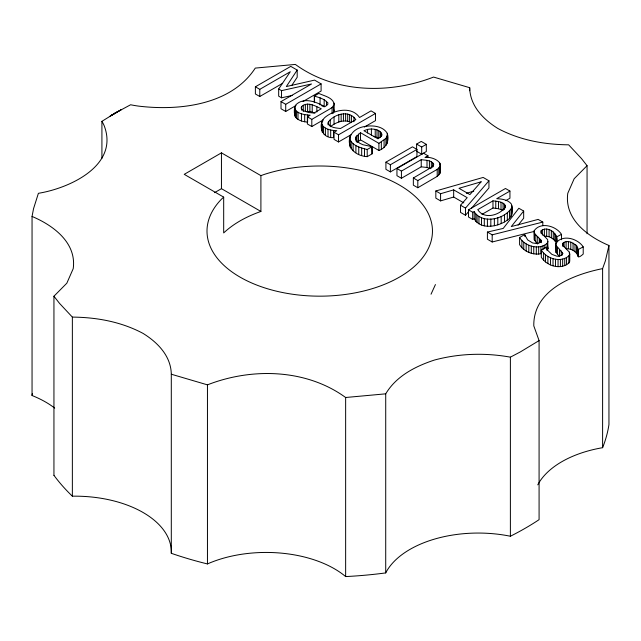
<?xml version="1.0" encoding="UTF-8"?>
<svg xmlns="http://www.w3.org/2000/svg" width="641" height="641" viewBox="0 0 641 641"><rect width="100%" height="100%" fill="white"/><g stroke="black" fill="none" stroke-linecap="round" stroke-linejoin="round"><path stroke-width="0.96" d="M321.686 123.609C323.16 128.496 329.033 129.883 333.512 130.452L333.512 137.615C321.093 138.817 316.838 122.663 326.349 116.325C335.596 109.475 352.238 106.55 359.537 117.511L371.043 110.869L375.506 113.449L375.506 120.612L364.328 127.07M321.686 130.772L321.79 121.902M474.188 218.861L472.673 219.414L468.483 216.995L468.483 209.831L472.673 212.251L474.188 211.698L474.188 218.861C481.062 230.239 498.185 226.818 507.319 220.103C513.112 216.954 512.536 209.671 511.486 204.191C508.129 199.663 501.951 198.958 496.719 198.694L509.94 191.066L509.94 198.229L505.805 200.609M511.855 214.687L512.015 205.793M54.677 408.093A96.511 55.719 0 0 0 32.05 395.521L32.05 216.442L33.54 208.678L38.396 193.31C69.557 188.222 119.274 165.57 104.227 125.836A77.241 44.598 0 0 0 101.919 121.333L115.765 112.76L130.612 104.763A77.216 44.582 0 0 0 138.424 106.094C178.815 111.013 231.097 105.268 255.278 68.09L295.357 64.429C334.746 93.081 389.215 94.427 433.548 77.064L469.701 87.697C469.997 105.885 483.346 119.498 497.937 128.52C519.667 140.123 544.193 144.61 568.639 144.818L581.491 158.575L587.06 165.69L587.06 233.725M587.06 165.69L574.168 178.735L567.782 193.286C564.216 219.238 587.773 236.553 608.95 245.479L605.344 260.967L602.604 268.619L602.604 447.69A96.511 55.719 0 0 0 537.767 484.844M328.136 123.128L328.368 122.006C334.29 113.834 349.441 109.747 355.827 119.651L340.523 128.488C336.277 128 329.859 127.863 328.136 123.128L328.136 124.923M294.652 107.608C295.645 113.257 302.848 114.419 307.6 114.987L307.6 122.151C303.281 121.734 298.466 120.7 295.509 117.263C293.931 113.609 293.81 108.641 295.637 105.06C303.602 96.671 316.43 101.927 324.835 106.726L327.743 104.499L327.904 102.872L324.17 99.676L320.067 97.841L314.282 96.054L314.282 102.32M294.652 114.771L294.908 113.505M360.506 132.703L356.1 136.765L355.755 138.136L356.692 140.796L359.753 143.272L362.966 144.746L372.084 146.685L372.084 153.848L367.213 156.66C344.057 154.922 342.871 128.801 366.436 126.245C373.727 125.227 383.166 126.445 387.26 133.312C389.656 140.788 386.251 147.967 378.903 150.483L360.506 139.866L360.506 132.703L378.903 143.32L385.954 138.376L387.485 134.963M440.311 165.041L440.311 172.205L439.846 173.591L437.21 176.387L417.812 187.741L413.349 185.161L413.349 177.998L417.812 180.578L435.047 170.634C448.195 164.12 432.955 156.059 425.015 157.486L427.964 155.779L427.964 157.574M301.599 106.574L301.118 107.96L301.823 109.379L303.706 110.805L308.449 112.479L313.906 113.04L321.269 108.786C315.468 106.077 307.36 101.15 301.599 106.574L301.599 110.156M556.476 243.243C559.745 234.622 548.48 225.111 541.132 230.728L541.204 232.827L547.638 239.622L548.023 248.7L547.118 250.511L547.118 243.348L548.023 241.537M562.502 246.048L562.854 243.268C566.323 239.998 571.732 241.881 575.001 244.525C581.9 247.114 573.054 263.155 583.214 254.06L583.214 246.897C577.853 238.468 562.205 233.949 555.843 243.38L556.035 252.498L559.473 256.488L559.473 249.325L556.035 245.335L555.843 243.38M561.492 239.726L561.492 234.358C556.132 225.928 540.483 221.409 534.121 230.832L534.314 232.795L535.82 234.959L540.74 239.798L541.204 240.92L540.852 241.873L537.446 243.668L532.647 242.963L527.679 239.918L524.602 234.606L519.587 237.499L519.587 244.662C523.921 251.681 532.903 255.294 540.932 253.732L540.932 246.569L544.85 245.086L547.118 243.348M431.032 294.211L435.431 284.556M474.188 211.698C482.529 224.598 504.876 219.302 511.855 207.524M323.048 120.051L311.806 126.541L307.368 123.977L307.368 116.814L311.806 119.378L329.971 108.898L332.094 107.464L334.161 104.611C333.544 97.6 324.106 95.966 318.825 93.426L314.282 96.054M559.473 249.325L562.926 253.467L561.396 255.35L559.168 256.208L556.805 256.184L551.837 254.333L547.823 250.479L546.324 247.146L541.308 250.038C546.701 258.812 560.563 263.034 568.839 255.887L569.745 254.084L569.368 252.161L564.056 246.705L562.502 244.253M541.308 250.038L541.308 257.201C546.701 265.975 560.563 270.198 568.839 263.05L569.745 261.248L569.745 254.084M282.657 83.298L259.781 96.503L255.382 93.963L255.382 86.799L290.774 66.368L297.192 70.077L286.335 86.551L314.571 80.109L321.101 83.883L321.101 91.046L302.977 101.51M291.759 85.477L297.192 77.241L297.192 70.077M292.168 95.445L281.527 97.809L278.675 96.158L278.675 88.995L290.277 71.736L259.781 89.339L255.382 86.799M53.932 475.31A289.548 167.173 0 0 0 72.353 496.182A96.519 55.719 0 0 1 171.299 553.303A289.548 167.173 0 0 0 207.444 563.936A96.511 55.719 0 0 1 345.643 576.571A289.548 167.173 0 0 0 385.714 572.91L385.722 393.83C396.346 376.019 415.352 366.34 434.422 360.05C459.212 353.407 485.157 352.606 510.388 357.157L520.396 351.901L539.081 340.595L533.801 325.892C533.04 290.044 573.302 274.492 602.604 268.619M534.209 231.417L492.184 241.986L487.408 239.229L487.408 232.066L503.233 228.412L518.849 208.253L523.673 211.041L511.27 226.577L538.152 219.398L542.807 222.09L542.807 225.672M518.088 225.191L523.673 218.204L523.673 211.041M435.832 190.978L440.583 193.726L453.676 189.872L467.201 197.676L460.526 205.24L460.526 212.403L465.494 215.272L465.494 208.109L488.947 180.786L483.154 177.437L435.832 190.978L435.832 198.141L440.583 200.889L453.676 197.035L463.82 202.885M465.494 215.272L468.747 211.474M471.359 208.437L488.947 187.949L488.947 180.786M53.94 475.31L53.94 296.23L66.832 283.194L73.218 268.635C76.784 242.691 53.227 225.376 32.05 216.442M223.685 197.124L221.682 198.966A112.728 65.086 0 0 0 300.429 295.205A112.728 65.086 0 0 0 430.8 219.943A112.728 65.086 0 0 0 264.1 174.48L260.903 175.634L221.449 152.854L184.231 174.344L223.685 197.124L223.685 232.939C234.213 223.028 247.354 216.233 260.903 211.45L260.903 175.634M357.005 142.558L360.506 139.866M351.404 115.452L351.404 122.615C344.433 118.761 335.996 122.239 330.275 126.766L330.275 119.603M111.029 115.548L116.726 112.215L114.819 113.313M120.604 110.028L110.108 116.125L121.59 109.491M296.07 105.493L285.71 111.478L281.006 108.754L281.006 101.59L311.502 83.987L281.527 90.645L278.675 88.995M281.006 101.59L285.71 104.315L321.101 83.883M307.368 116.814L310.196 115.18L307.6 114.987M214.527 192.669L221.449 188.67L260.903 211.45M351.428 134.514L338.528 141.965L334.057 139.385L334.057 132.222L336.765 130.66L333.512 130.452M334.057 132.222L338.528 134.802L375.506 113.449M349.625 137.791C351.116 145.603 360.571 147.783 367.213 149.497L372.084 146.685M416.602 144.089L421.233 141.413L426.321 144.353L426.321 151.516L421.69 154.193L416.602 151.252L416.602 144.089L421.69 147.029L426.321 144.353M385.914 162.165L412.467 146.837L416.938 149.417L416.938 156.58L390.385 171.908L385.914 169.328L385.914 162.165L390.385 164.745L416.938 149.417M430.704 168.671L427.01 167.485L421.233 166.828L401.418 178.27L396.947 175.69L396.947 168.527L423.493 153.207L427.964 155.779M396.947 168.527L401.418 171.107L421.233 159.665C425.295 160.346 431.794 159.921 433.765 164.465L431.697 167.197L413.349 177.998M468.483 209.831L505.469 188.486L509.94 191.066M492.969 200.857L477.753 209.639C484.083 219.815 499.243 215.416 505.268 207.315L505.509 206.21C503.786 201.434 497.232 201.41 492.969 200.857L492.969 208.021L481.984 214.366M556.476 236.978L561.492 234.358M578.198 249.517L583.214 246.897M367.557 129.402L363.936 130.724L377.982 138.833L380.666 136.789L381.78 134.882C380.786 129.017 372.245 128.44 367.557 129.402L367.557 132.983M53.94 296.23L59.509 303.353L72.361 317.103C96.807 317.311 121.333 321.798 143.063 333.408C157.654 342.422 171.003 356.043 171.299 374.224L207.452 384.856C251.785 367.501 306.254 368.839 345.643 397.5L385.722 393.83M466.376 193.302L473.755 191.138M487.408 232.066L492.184 234.822L542.807 222.09M519.587 237.499C523.921 244.517 532.903 248.131 540.932 246.569M314.995 113.104L309.891 111.438L305.364 111.526L305.364 104.363M555.875 235.231L555.875 242.394C553.68 238.356 548.96 235.808 544.377 236.192L544.377 229.029M578.198 256.68C576.836 251.568 571.219 248.323 566.099 248.74L566.099 241.577M492.969 208.021L498.514 208.734L503.065 210.368L503.065 203.205M373.31 136.309L378.791 137.959L378.791 130.796M321.71 105.741L324.17 106.839L324.17 99.676M372.084 153.848L371.82 146.533M460.526 205.24L465.494 208.109M534.121 230.832L534.314 239.958L537.743 243.949L537.743 236.785M333.504 108.858L334.161 111.774L334.153 103.161M547.638 246.785L548.023 248.7M440.311 172.205L440.223 163.687M608.95 245.479L608.95 424.558A289.548 167.173 0 0 1 602.604 447.69M578.438 249.653L578.438 256.817M577.597 247.771L577.597 254.934M576.523 246.08L576.523 253.243M575.001 244.525L575.001 251.689M573.062 243.179L573.062 250.343M570.794 242.138L570.794 249.301M569.368 252.161L569.368 253.956M568.839 255.887L568.839 263.05M568.407 241.561L568.407 248.724M566.572 257.626L566.572 264.789M564.737 258.491L564.737 265.654M564.08 242.298L564.08 246.777M562.854 243.268L562.854 245.96M562.654 259.108L562.654 266.271M562.469 252.338L562.469 255.03M561.204 250.903L561.204 255.382M560.394 259.453L560.394 266.616M558.047 259.485L558.047 266.648M557.542 247.498L557.542 254.661M556.708 237.114L556.708 241.593M556.035 245.335L556.035 252.498M555.483 259.204L555.483 266.368M554.802 233.54L554.802 240.704M553.271 231.978L553.271 239.141M553.015 258.668L553.015 265.831M551.34 230.64L551.34 237.803M550.531 257.762L550.531 264.925M549.073 229.598L549.073 236.753M547.895 256.424L547.895 263.587M546.685 229.021L546.685 236.184M546.565 247.282L546.565 249.077M545.499 254.83L545.499 261.993M544.85 245.086L544.85 248.668M543.624 253.131L543.624 260.294M543.015 245.952L543.015 249.533M542.358 229.758L542.358 235.135M541.204 240.92L541.204 242.715M541.132 230.728L541.132 233.412M540.74 239.798L540.74 242.482M539.482 238.364L539.482 242.843M539.081 340.595L539.081 519.667A289.548 167.173 0 0 1 510.388 536.237A96.511 55.719 0 0 0 385.722 572.91M538.672 246.905L538.672 254.068M536.317 246.937L536.317 254.1M535.82 234.959L535.82 242.122M534.314 232.795L534.314 239.958M533.753 246.665L533.753 253.828M531.293 246.12L531.293 253.283M528.809 245.223L528.809 252.386M526.173 243.876L526.173 251.04M524.843 234.742L524.843 236.529M523.769 242.29L523.769 249.453M521.902 240.591L521.902 247.755M511.013 209.319L511.013 216.482M510.388 357.157L510.388 536.237M509.499 211.121L509.499 218.285M507.319 212.94L507.319 220.103M505.22 205.16L505.22 207.844M504.411 204.159L504.411 209.527M504.467 214.775L504.467 221.938M501.174 216.45L501.174 223.613M501.014 202.268L501.014 209.431M498.514 201.57L498.514 208.734M497.801 217.708L497.801 224.871M495.765 201.098L495.765 208.261M494.355 218.565L494.355 225.728M492.184 234.822L492.184 241.986M490.83 218.998L490.83 226.161M487.408 219.03L487.408 226.193M484.292 218.661L484.292 225.824M481.471 217.892L481.471 225.055M478.947 216.722L478.947 223.885M477.072 215.488L477.072 222.651M475.782 214.278L475.782 221.441M472.673 212.251L472.673 219.414M469.701 87.697L469.701 90.702M453.676 189.872L453.676 197.035M440.583 193.726L440.583 200.889M439.846 166.428L439.846 173.591M439.606 162.397L439.606 164.192M438.813 167.822L438.813 174.985M437.21 169.224L437.21 176.387M433.516 163.615L433.516 166.299M432.723 162.734L432.723 167.213M431.337 161.796L431.337 168.062M429.422 160.947L429.422 168.11M427.01 160.322L427.01 167.485M421.69 147.029L421.69 154.193M421.233 159.665L421.233 166.828M417.812 180.578L417.812 187.741M401.418 171.107L401.418 178.27M390.385 164.745L390.385 171.908M387.26 133.312L387.26 135.996M387.052 136.669L387.052 143.832M385.954 138.376L385.954 145.539M384.079 140.115L384.079 147.278M381.764 133.857L381.764 135.652M381.299 132.847L381.299 136.429M381.331 141.925L381.331 149.089M380.321 131.83L380.321 137.198M378.903 143.32L378.903 150.483M377.004 129.923L377.004 137.086M375.225 129.354L375.225 136.517M371.395 128.945L371.395 135.211M367.213 149.497L367.213 156.66M364.489 148.816L364.489 155.979M361.676 148.031L361.676 155.194M358.76 146.981L358.76 154.144M358.471 134.049L358.471 141.212M357.005 135.395L357.005 141.669M356.1 136.765L356.1 141.236M355.899 145.547L355.899 152.71M355.755 138.136L355.755 139.93M353.96 117.287L353.96 121.766M353.127 143.688L353.127 150.851M351.156 141.773L351.156 148.936M350.066 135.764L350.066 138.456M349.994 139.81L349.994 146.973M349.617 114.603L349.617 121.766M347.694 114.05L347.694 121.213M345.627 113.794L345.627 120.957M345.643 397.5L345.643 576.571M343.432 113.826L343.432 120.989M341.148 114.162L341.148 121.325M338.817 114.803L338.817 121.966M338.528 134.802L338.528 141.965M334.033 117.007L334.033 124.17M333.488 106.037L333.488 113.201M332.094 107.464L332.094 113.729M330.684 130.027L330.684 137.19M328.368 122.006L328.368 124.691M328.008 129.29L328.008 136.453M326.533 101.246L326.533 105.725M325.38 128.064L325.38 135.227M323.529 126.734L323.529 133.897M322.599 120.099L322.599 121.894M322.279 125.227L322.279 132.391M320.067 97.841L320.067 105.004M316.846 106.686L316.846 112.055M314.547 96.198L314.547 102.472M312.215 104.82L312.215 111.983M311.806 119.378L311.806 126.541M309.891 104.283L309.891 111.438M307.592 104.082L307.592 111.246M304.683 114.627L304.683 121.79M303.281 105.228L303.281 111.502M301.438 113.858L301.438 121.021M298.001 112.255L298.001 119.418M296.559 111.246L296.559 118.409M295.509 110.1L295.509 117.263M294.908 106.342L294.86 116.037M285.71 104.315L285.71 111.478M281.527 90.645L281.527 97.809M259.781 89.339L259.781 96.503M221.449 152.854L221.449 188.67M207.452 384.856L207.452 563.936M171.299 374.224L171.299 553.303M101.919 121.333L101.919 158.343M72.361 317.103L72.361 496.182M32.042 395.521A289.548 167.173 0 0 1 32.354 393.574M481.135 181.812L469.909 194.6L459.004 188.302L481.135 181.812"/></g></svg>
